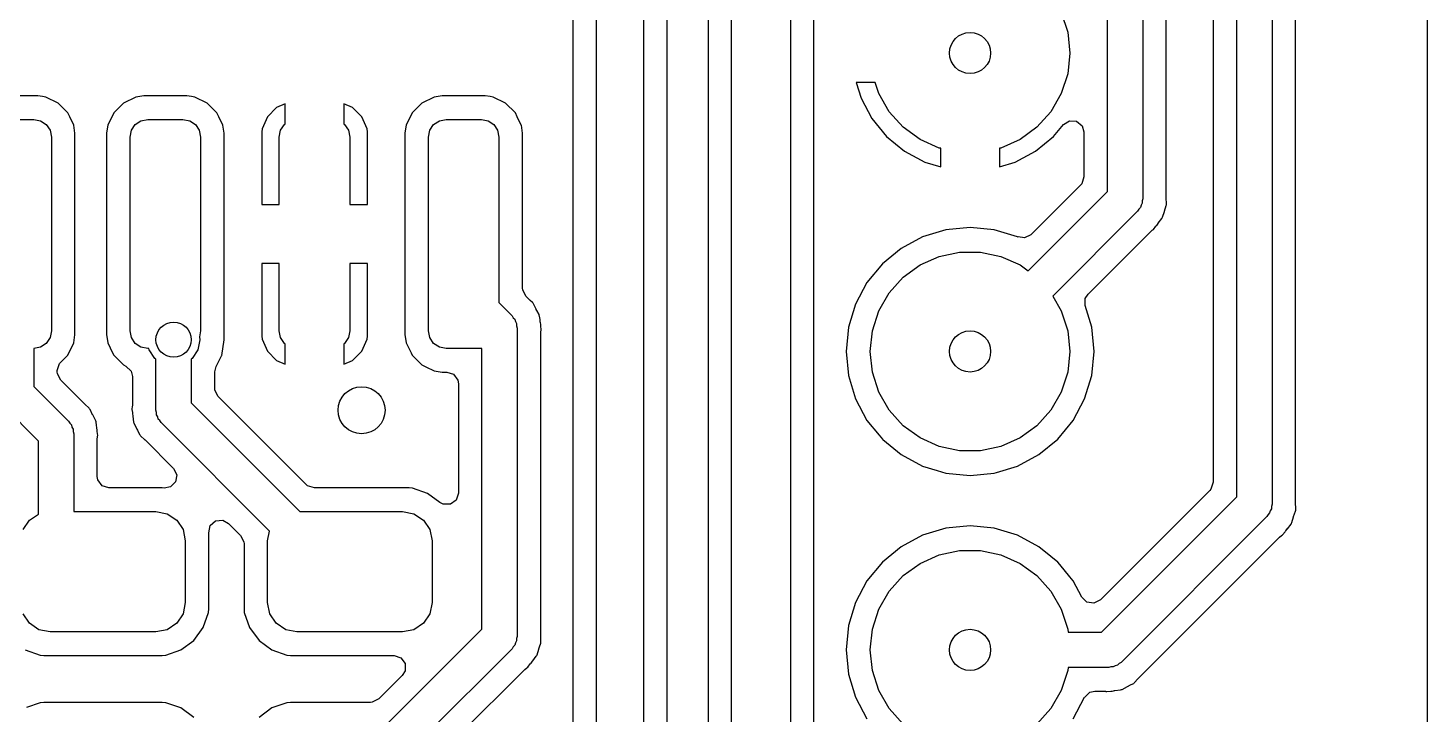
# Model space of a CAD drawing. Extents: x 0 to 2.79, y -2.39 to 0.
# Drawn here: x 2.3221 to 2.7909, y -1.8215 to -1.5916 of the extents above; entities that cross this region are included whole.
import ezdxf

# ---------------------------------------------------------------- set-up
doc = ezdxf.new("R2010")
doc.units = 0
doc.header["$MEASUREMENT"] = 0
doc.layers.add('BLACK', color=7, linetype='CONTINUOUS')

msp = doc.modelspace()

# ---------------------------------------------------------------- linework, layer by layer
at = {"layer": 'BLACK', "linetype": 'CONTINUOUS'}
for p, q in [((2.79093, -0.005098), (2.79093, -2.38703)), ((2.5047, -1.34711), (2.5047, -1.93396)), ((2.5126, -1.93884), (2.5126, -1.34961)), ((2.52835, -1.35287), (2.52835, -1.94211)), ((2.73898, -1.45591), (2.73898, -1.75118)), ((2.74687, -1.75086), (2.74687, -1.45774)), ((2.72717, -1.74873), (2.72717, -1.45835)), ((2.71927, -1.46324), (2.71927, -1.74385)), ((2.68386, -1.64637), (2.68386, -1.49378)), ((2.69567, -1.49134), (2.69567, -1.64882)), ((2.70356, -1.64849), (2.70356, -1.49317)), ((2.53624, -1.94343), (2.53624, -1.49828)), ((2.55787, -1.84567), (2.55787, -1.50246)), ((2.57756, -1.50315), (2.57756, -1.84159)), ((2.54998, -1.50895), (2.54998, -1.84456)), ((2.58545, -1.7), (2.58545, -1.51365)), ((2.66837, -1.58639), (2.67053, -1.59304)), ((2.67053, -1.59304), (2.67126, -1.6)), ((2.67126, -1.6), (2.67053, -1.60696)), ((2.67053, -1.60696), (2.66837, -1.61361)), ((2.59964, -1.60984), (2.60125, -1.61514)), ((2.606, -1.60984), (2.59964, -1.60984)), ((2.60722, -1.61361), (2.606, -1.60984)), ((2.32533, -1.61435), (2.3109, -1.61435)), ((2.32693, -1.61458), (2.32533, -1.61435)), ((2.32801, -1.61474), (2.32693, -1.61458)), ((2.33214, -1.61676), (2.32801, -1.61474)), ((2.33215, -1.61676), (2.33214, -1.61676)), ((2.3354, -1.62002), (2.33215, -1.61676)), ((2.35408, -1.61676), (2.35082, -1.62002)), ((2.35821, -1.61474), (2.35408, -1.61676)), ((2.35955, -1.61455), (2.35821, -1.61474)), ((2.3609, -1.61435), (2.35955, -1.61455)), ((2.37533, -1.61435), (2.3609, -1.61435)), ((2.37693, -1.61458), (2.37533, -1.61435)), ((2.37801, -1.61474), (2.37693, -1.61458)), ((2.38214, -1.61676), (2.37801, -1.61474)), ((2.3854, -1.62002), (2.38214, -1.61676)), ((2.38214, -1.61676), (2.38214, -1.61676)), ((2.40827, -1.61698), (2.40541, -1.61824)), ((2.40827, -1.62381), (2.40827, -1.61698)), ((2.40827, -1.61698), (2.40827, -1.61698)), ((2.43081, -1.61824), (2.42795, -1.61698)), ((2.42795, -1.61698), (2.42795, -1.62381)), ((2.45408, -1.61676), (2.45082, -1.62002)), ((2.45821, -1.61474), (2.45408, -1.61676)), ((2.45955, -1.61455), (2.45821, -1.61474)), ((2.4609, -1.61435), (2.45955, -1.61455)), ((2.47533, -1.61435), (2.4609, -1.61435)), ((2.47693, -1.61458), (2.47533, -1.61435)), ((2.47801, -1.61474), (2.47693, -1.61458)), ((2.48214, -1.61676), (2.47801, -1.61474)), ((2.48215, -1.61676), (2.48214, -1.61676)), ((2.4854, -1.62002), (2.48215, -1.61676)), ((2.60125, -1.61514), (2.60125, -1.61514)), ((2.60125, -1.61514), (2.6049, -1.62198)), ((2.61072, -1.61967), (2.60722, -1.61361)), ((2.66837, -1.61361), (2.66487, -1.61967)), ((2.33606, -1.62136), (2.3354, -1.62002)), ((2.33741, -1.62413), (2.33606, -1.62136)), ((2.35082, -1.62002), (2.3488, -1.62416)), ((2.38606, -1.62136), (2.3854, -1.62002)), ((2.38741, -1.62413), (2.38606, -1.62136)), ((2.40229, -1.62136), (2.40051, -1.6254)), ((2.40541, -1.61824), (2.40229, -1.62136)), ((2.43393, -1.62136), (2.43081, -1.61824)), ((2.43571, -1.6254), (2.43393, -1.62136)), ((2.45082, -1.62002), (2.4488, -1.62416)), ((2.48606, -1.62136), (2.4854, -1.62002)), ((2.48741, -1.62413), (2.48606, -1.62136)), ((2.6049, -1.62198), (2.6049, -1.62198)), ((2.6049, -1.62198), (2.60982, -1.62797)), ((2.6154, -1.62487), (2.61072, -1.61967)), ((2.66487, -1.61967), (2.66019, -1.62487)), ((2.3122, -1.62224), (2.32402, -1.62224)), ((2.32402, -1.62224), (2.32628, -1.62269)), ((2.32628, -1.62269), (2.32819, -1.62397)), ((2.32819, -1.62397), (2.32947, -1.62589)), ((2.32947, -1.62589), (2.32992, -1.62815)), ((2.33742, -1.62416), (2.33741, -1.62413)), ((2.33781, -1.62684), (2.33742, -1.62416)), ((2.33781, -1.69442), (2.33781, -1.62684)), ((2.34861, -1.62544), (2.34841, -1.62684)), ((2.34841, -1.62684), (2.34841, -1.69442)), ((2.3488, -1.62416), (2.34861, -1.62544)), ((2.3563, -1.62815), (2.35675, -1.62589)), ((2.35675, -1.62589), (2.35803, -1.62397)), ((2.35803, -1.62397), (2.35994, -1.62269)), ((2.35994, -1.62269), (2.3622, -1.62224)), ((2.3622, -1.62224), (2.37402, -1.62224)), ((2.37402, -1.62224), (2.37628, -1.62269)), ((2.37628, -1.62269), (2.37819, -1.62397)), ((2.37819, -1.62397), (2.37947, -1.62589)), ((2.37947, -1.62589), (2.37992, -1.62815)), ((2.38742, -1.62416), (2.38741, -1.62413)), ((2.38781, -1.62684), (2.38742, -1.62416)), ((2.38781, -1.65079), (2.38781, -1.62684)), ((2.40051, -1.6254), (2.40039, -1.62639)), ((2.40039, -1.62639), (2.40039, -1.65079)), ((2.4063, -1.62815), (2.40675, -1.62589)), ((2.40675, -1.62589), (2.40803, -1.62397)), ((2.40803, -1.62397), (2.40827, -1.62381)), ((2.42795, -1.62381), (2.42819, -1.62397)), ((2.42819, -1.62397), (2.42947, -1.62589)), ((2.42947, -1.62589), (2.42992, -1.62815)), ((2.43583, -1.62639), (2.43571, -1.6254)), ((2.43583, -1.65079), (2.43583, -1.62639)), ((2.43583, -1.62639), (2.43583, -1.62639)), ((2.44861, -1.62544), (2.44841, -1.62684)), ((2.44841, -1.62684), (2.44841, -1.69442)), ((2.4488, -1.62416), (2.44861, -1.62544)), ((2.4563, -1.62815), (2.45675, -1.62589)), ((2.45675, -1.62589), (2.45803, -1.62397)), ((2.45803, -1.62397), (2.45994, -1.62269)), ((2.45994, -1.62269), (2.4622, -1.62224)), ((2.4622, -1.62224), (2.47402, -1.62224)), ((2.47402, -1.62224), (2.47628, -1.62269)), ((2.47628, -1.62269), (2.47819, -1.62397)), ((2.47819, -1.62397), (2.47947, -1.62589)), ((2.47947, -1.62589), (2.47992, -1.62815)), ((2.48742, -1.62416), (2.48741, -1.62413)), ((2.48781, -1.62684), (2.48742, -1.62416)), ((2.48781, -1.67875), (2.48781, -1.62684)), ((2.48781, -1.62684), (2.48781, -1.62684)), ((2.62106, -1.62898), (2.6154, -1.62487)), ((2.66019, -1.62487), (2.65453, -1.62898)), ((2.66577, -1.62797), (2.66905, -1.62397)), ((2.66905, -1.62397), (2.67108, -1.62267)), ((2.67108, -1.62267), (2.67349, -1.62281)), ((2.67349, -1.62281), (2.67535, -1.62434)), ((2.67535, -1.62434), (2.67596, -1.62644)), ((2.67596, -1.62644), (2.67596, -1.64149)), ((2.32992, -1.62815), (2.32992, -1.69311)), ((2.3563, -1.69311), (2.3563, -1.62815)), ((2.37992, -1.62815), (2.37992, -1.69311)), ((2.4063, -1.65079), (2.4063, -1.62815)), ((2.42992, -1.62815), (2.42992, -1.65079)), ((2.4563, -1.69311), (2.4563, -1.62815)), ((2.47992, -1.62815), (2.47992, -1.68364)), ((2.60982, -1.62797), (2.60982, -1.62797)), ((2.60982, -1.62797), (2.61582, -1.63289)), ((2.62745, -1.63183), (2.62106, -1.62898)), ((2.65453, -1.62898), (2.64814, -1.63183)), ((2.65977, -1.63289), (2.66577, -1.62797)), ((2.66577, -1.62797), (2.66577, -1.62797)), ((2.61582, -1.63289), (2.61582, -1.63289)), ((2.61582, -1.63289), (2.62266, -1.63655)), ((2.62795, -1.63193), (2.62745, -1.63183)), ((2.62795, -1.63816), (2.62795, -1.63193)), ((2.64814, -1.63183), (2.64764, -1.63193)), ((2.64764, -1.63193), (2.64764, -1.63816)), ((2.65293, -1.63655), (2.65977, -1.63289)), ((2.65977, -1.63289), (2.65977, -1.63289)), ((2.62266, -1.63655), (2.62266, -1.63655)), ((2.62266, -1.63655), (2.62795, -1.63816)), ((2.64764, -1.63816), (2.65293, -1.63655)), ((2.65293, -1.63655), (2.65293, -1.63655)), ((2.67482, -1.64424), (2.6582, -1.66087)), ((2.67522, -1.64378), (2.67482, -1.64424)), ((2.67596, -1.64149), (2.67522, -1.64378)), ((2.65724, -1.67299), (2.68386, -1.64637)), ((2.69547, -1.65035), (2.69508, -1.65102)), ((2.69567, -1.64882), (2.69547, -1.64957)), ((2.69547, -1.64957), (2.69547, -1.65035)), ((2.70356, -1.64857), (2.70356, -1.64849)), ((2.70364, -1.6505), (2.70356, -1.64857)), ((2.38781, -1.69442), (2.38781, -1.65079)), ((2.40039, -1.65079), (2.4063, -1.65079)), ((2.40039, -1.65079), (2.40039, -1.65079)), ((2.42992, -1.65079), (2.43583, -1.65079)), ((2.43583, -1.65079), (2.43583, -1.65079)), ((2.69394, -1.65299), (2.6655, -1.68143)), ((2.69433, -1.65232), (2.69394, -1.65299)), ((2.69488, -1.65177), (2.69433, -1.65232)), ((2.69508, -1.65102), (2.69488, -1.65177)), ((2.70221, -1.65522), (2.70233, -1.65496)), ((2.70233, -1.65496), (2.7029, -1.65307)), ((2.70233, -1.65496), (2.70233, -1.65496)), ((2.70233, -1.65496), (2.70233, -1.65496)), ((2.7029, -1.65307), (2.70292, -1.65299)), ((2.70292, -1.65299), (2.70356, -1.65112)), ((2.70356, -1.65112), (2.70361, -1.65084)), ((2.70356, -1.65112), (2.70356, -1.65112)), ((2.70361, -1.65084), (2.70365, -1.65055)), ((2.70365, -1.65055), (2.70364, -1.6505)), ((2.62969, -1.65924), (2.62189, -1.66161)), ((2.6378, -1.65844), (2.62969, -1.65924)), ((2.62969, -1.65924), (2.62969, -1.65924)), ((2.6459, -1.65924), (2.6378, -1.65844)), ((2.6378, -1.65844), (2.6378, -1.65844)), ((2.6537, -1.66161), (2.6459, -1.65924)), ((2.6459, -1.65924), (2.6459, -1.65924)), ((2.69822, -1.65987), (2.69885, -1.65937)), ((2.69885, -1.65937), (2.69924, -1.65911)), ((2.69924, -1.65911), (2.70005, -1.65807)), ((2.70005, -1.65807), (2.70021, -1.65789)), ((2.70021, -1.65789), (2.70033, -1.65777)), ((2.70033, -1.65777), (2.70081, -1.6571)), ((2.70081, -1.6571), (2.70085, -1.65704)), ((2.70085, -1.65704), (2.70207, -1.65548)), ((2.70207, -1.65548), (2.70221, -1.65522)), ((2.70207, -1.65548), (2.70207, -1.65548)), ((2.62189, -1.66161), (2.61471, -1.66545)), ((2.65388, -1.66168), (2.6537, -1.66161)), ((2.6539, -1.66162), (2.65388, -1.66168)), ((2.65605, -1.66197), (2.6539, -1.66162)), ((2.6582, -1.66087), (2.65605, -1.66197)), ((2.67733, -1.68077), (2.69822, -1.65987)), ((2.61471, -1.66545), (2.60841, -1.67061)), ((2.62106, -1.67102), (2.62745, -1.66817)), ((2.62745, -1.66817), (2.6343, -1.66672)), ((2.6343, -1.66672), (2.64129, -1.66672)), ((2.64129, -1.66672), (2.64814, -1.66817)), ((2.64814, -1.66817), (2.65453, -1.67102)), ((2.4063, -1.67047), (2.40039, -1.67047)), ((2.40039, -1.67047), (2.40039, -1.67047)), ((2.40039, -1.67047), (2.40039, -1.69487)), ((2.4063, -1.69311), (2.4063, -1.67047)), ((2.43583, -1.67047), (2.42992, -1.67047)), ((2.42992, -1.67047), (2.42992, -1.69311)), ((2.43583, -1.69487), (2.43583, -1.67047)), ((2.43583, -1.67047), (2.43583, -1.67047)), ((2.60841, -1.67061), (2.60324, -1.67691)), ((2.60841, -1.67061), (2.60841, -1.67061)), ((2.6154, -1.67513), (2.62106, -1.67102)), ((2.65453, -1.67102), (2.65724, -1.67299)), ((2.60324, -1.67691), (2.5994, -1.6841)), ((2.61072, -1.68033), (2.6154, -1.67513)), ((2.48786, -1.67936), (2.48781, -1.67875)), ((2.48896, -1.68151), (2.48786, -1.67936)), ((2.48965, -1.6822), (2.48896, -1.68151)), ((2.4897, -1.68225), (2.48965, -1.6822)), ((2.4904, -1.6829), (2.4897, -1.68225)), ((2.49116, -1.68359), (2.4904, -1.6829)), ((2.60722, -1.68639), (2.61072, -1.68033)), ((2.6655, -1.68143), (2.66837, -1.68639)), ((2.67636, -1.68465), (2.67641, -1.68224)), ((2.67641, -1.68224), (2.67733, -1.68077)), ((2.47992, -1.68364), (2.48429, -1.68801)), ((2.49134, -1.68382), (2.49116, -1.68359)), ((2.4915, -1.68405), (2.49134, -1.68382)), ((2.49237, -1.68583), (2.4915, -1.68405)), ((2.49241, -1.6859), (2.49237, -1.68583)), ((2.49262, -1.68628), (2.49241, -1.6859)), ((2.49335, -1.68764), (2.49262, -1.68628)), ((2.49344, -1.68792), (2.49335, -1.68764)), ((2.5994, -1.6841), (2.59704, -1.69189)), ((2.60506, -1.69304), (2.60722, -1.68639)), ((2.66837, -1.68639), (2.67053, -1.69304)), ((2.67856, -1.69189), (2.67636, -1.68465)), ((2.48429, -1.68801), (2.48468, -1.68868)), ((2.48468, -1.68868), (2.48523, -1.68923)), ((2.48523, -1.68923), (2.48543, -1.68998)), ((2.48543, -1.68998), (2.48582, -1.69066)), ((2.48582, -1.69066), (2.48582, -1.69143)), ((2.48582, -1.69143), (2.48602, -1.69218)), ((2.48602, -1.69218), (2.48602, -1.79547)), ((2.49353, -1.68819), (2.49344, -1.68792)), ((2.49367, -1.68932), (2.49353, -1.68819)), ((2.49353, -1.68819), (2.49353, -1.68819)), ((2.49377, -1.69015), (2.49367, -1.68932)), ((2.49378, -1.69023), (2.49377, -1.69015)), ((2.49392, -1.69104), (2.49378, -1.69023)), ((2.49392, -1.69121), (2.49392, -1.69104)), ((2.49393, -1.69145), (2.49392, -1.69121)), ((2.4941, -1.69276), (2.49393, -1.69145)), ((2.59704, -1.69189), (2.59624, -1.7)), ((2.59704, -1.69189), (2.59704, -1.69189)), ((2.67935, -1.7), (2.67856, -1.69189)), ((2.67856, -1.69189), (2.67856, -1.69189)), ((2.32947, -1.69537), (2.32819, -1.69729)), ((2.32992, -1.69311), (2.32947, -1.69537)), ((2.3354, -1.70124), (2.33742, -1.6971)), ((2.33742, -1.6971), (2.33781, -1.69442)), ((2.34841, -1.69442), (2.34859, -1.6957)), ((2.34859, -1.6957), (2.3488, -1.6971)), ((2.3488, -1.6971), (2.35045, -1.70049)), ((2.35675, -1.69537), (2.3563, -1.69311)), ((2.35803, -1.69729), (2.35675, -1.69537)), ((2.37972, -1.69606), (2.37905, -1.69945)), ((2.37992, -1.69311), (2.37953, -1.69508)), ((2.37953, -1.69508), (2.37972, -1.69606)), ((2.387, -1.7013), (2.38783, -1.69606)), ((2.38778, -1.69465), (2.38781, -1.69442)), ((2.38778, -1.69487), (2.38778, -1.69465)), ((2.38779, -1.69582), (2.38778, -1.69487)), ((2.38783, -1.69606), (2.38779, -1.69582)), ((2.40039, -1.69487), (2.40051, -1.69586)), ((2.40051, -1.69586), (2.40229, -1.6999)), ((2.40675, -1.69537), (2.4063, -1.69311)), ((2.40803, -1.69729), (2.40675, -1.69537)), ((2.42947, -1.69537), (2.42819, -1.69729)), ((2.42992, -1.69311), (2.42947, -1.69537)), ((2.43393, -1.6999), (2.43571, -1.69586)), ((2.43571, -1.69586), (2.43583, -1.69487)), ((2.43583, -1.69487), (2.43583, -1.69487)), ((2.44841, -1.69442), (2.44859, -1.6957)), ((2.44859, -1.6957), (2.4488, -1.6971)), ((2.4488, -1.6971), (2.45045, -1.70049)), ((2.45675, -1.69537), (2.4563, -1.69311)), ((2.45803, -1.69729), (2.45675, -1.69537)), ((2.49392, -1.69402), (2.494, -1.69322)), ((2.49392, -1.79515), (2.49392, -1.69402)), ((2.494, -1.69322), (2.49406, -1.69296)), ((2.49406, -1.69296), (2.4941, -1.69276)), ((2.60433, -1.7), (2.60506, -1.69304)), ((2.67053, -1.69304), (2.67126, -1.7)), ((2.32628, -1.69857), (2.32402, -1.69902)), ((2.32402, -1.69902), (2.32402, -1.71173)), ((2.32819, -1.69729), (2.32628, -1.69857)), ((2.33305, -1.70359), (2.3354, -1.70124)), ((2.35045, -1.70049), (2.35082, -1.70124)), ((2.35082, -1.70124), (2.35408, -1.7045)), ((2.35994, -1.69857), (2.35803, -1.69729)), ((2.3622, -1.69902), (2.35994, -1.69857)), ((2.3626, -1.69902), (2.3622, -1.69902)), ((2.36268, -1.69945), (2.3626, -1.69902)), ((2.3646, -1.70233), (2.36268, -1.69945)), ((2.37905, -1.69945), (2.37713, -1.70233)), ((2.38509, -1.70505), (2.38689, -1.70151)), ((2.38689, -1.70151), (2.387, -1.7013)), ((2.40229, -1.6999), (2.40541, -1.70302)), ((2.40827, -1.69745), (2.40803, -1.69729)), ((2.40827, -1.70428), (2.40827, -1.69745)), ((2.42819, -1.69729), (2.42795, -1.69745)), ((2.42795, -1.69745), (2.42795, -1.70428)), ((2.43081, -1.70302), (2.43393, -1.6999)), ((2.45045, -1.70049), (2.45082, -1.70124)), ((2.45082, -1.70124), (2.45408, -1.7045)), ((2.45994, -1.69857), (2.45803, -1.69729)), ((2.4622, -1.69902), (2.45994, -1.69857)), ((2.47402, -1.69902), (2.4622, -1.69902)), ((2.47421, -1.69898), (2.47402, -1.69902)), ((2.47421, -1.79303), (2.47421, -1.69898)), ((2.58545, -1.83671), (2.58545, -1.7)), ((2.59624, -1.7), (2.59624, -1.7)), ((2.59624, -1.7), (2.59704, -1.70811)), ((2.60506, -1.70696), (2.60433, -1.7)), ((2.67126, -1.7), (2.67053, -1.70696)), ((2.67856, -1.70811), (2.67935, -1.7)), ((2.67935, -1.7), (2.67935, -1.7)), ((2.33191, -1.70635), (2.33265, -1.70405)), ((2.33191, -1.70684), (2.33191, -1.70635)), ((2.33265, -1.70405), (2.33305, -1.70359)), ((2.35408, -1.7045), (2.35488, -1.70489)), ((2.35488, -1.70489), (2.35661, -1.70656)), ((2.35661, -1.70656), (2.35707, -1.70839)), ((2.36496, -1.70257), (2.3646, -1.70233)), ((2.36496, -1.71969), (2.36496, -1.70257)), ((2.37713, -1.70233), (2.37677, -1.70257)), ((2.37677, -1.70257), (2.37677, -1.71724)), ((2.38467, -1.70682), (2.38509, -1.70505)), ((2.40541, -1.70302), (2.40541, -1.70302)), ((2.40541, -1.70302), (2.40827, -1.70428)), ((2.40827, -1.70428), (2.40827, -1.70428)), ((2.42795, -1.70428), (2.43081, -1.70302)), ((2.43081, -1.70302), (2.43081, -1.70302)), ((2.45408, -1.7045), (2.4554, -1.70514)), ((2.4554, -1.70514), (2.45821, -1.70652)), ((2.45821, -1.70652), (2.45821, -1.70652)), ((2.45821, -1.70652), (2.45821, -1.70652)), ((2.45821, -1.70652), (2.4609, -1.70691)), ((2.33196, -1.70745), (2.33191, -1.70684)), ((2.33305, -1.7096), (2.33196, -1.70745)), ((2.34102, -1.71757), (2.33305, -1.7096)), ((2.35707, -1.70839), (2.35707, -1.71785)), ((2.38467, -1.71235), (2.38467, -1.70682)), ((2.4609, -1.70691), (2.46242, -1.70691)), ((2.46242, -1.70691), (2.46471, -1.70765)), ((2.46471, -1.70765), (2.46613, -1.7096)), ((2.46613, -1.7096), (2.46632, -1.71081)), ((2.46632, -1.71081), (2.46632, -1.74751)), ((2.59704, -1.70811), (2.59704, -1.70811)), ((2.59704, -1.70811), (2.5994, -1.7159)), ((2.60722, -1.71361), (2.60506, -1.70696)), ((2.67053, -1.70696), (2.66837, -1.71361)), ((2.67619, -1.7159), (2.67856, -1.70811)), ((2.67856, -1.70811), (2.67856, -1.70811)), ((2.32402, -1.71173), (2.33567, -1.72338)), ((2.38471, -1.71296), (2.38467, -1.71235)), ((2.38581, -1.71511), (2.38471, -1.71296)), ((2.4153, -1.74461), (2.38581, -1.71511)), ((2.5994, -1.7159), (2.60324, -1.72309)), ((2.61072, -1.71967), (2.60722, -1.71361)), ((2.66837, -1.71361), (2.66487, -1.71967)), ((2.67235, -1.72309), (2.67619, -1.7159)), ((2.32559, -1.73001), (2.31393, -1.71835)), ((2.34108, -1.71763), (2.34102, -1.71757)), ((2.34254, -1.71897), (2.34108, -1.71763)), ((2.34271, -1.71919), (2.34254, -1.71897)), ((2.34288, -1.71943), (2.34271, -1.71919)), ((2.34375, -1.72121), (2.34288, -1.71943)), ((2.35698, -1.71865), (2.35689, -1.71911)), ((2.35689, -1.71911), (2.35693, -1.71943)), ((2.35693, -1.71943), (2.35705, -1.72042)), ((2.35707, -1.71785), (2.35698, -1.71865)), ((2.35705, -1.72042), (2.35707, -1.72066)), ((2.35707, -1.72066), (2.35707, -1.72083)), ((2.36516, -1.72044), (2.36496, -1.71969)), ((2.36516, -1.72121), (2.36516, -1.72044)), ((2.37677, -1.71724), (2.41317, -1.75364)), ((2.6154, -1.72487), (2.61072, -1.71967)), ((2.66487, -1.71967), (2.66019, -1.72487)), ((2.33567, -1.72338), (2.33606, -1.72406)), ((2.33606, -1.72406), (2.33661, -1.72461)), ((2.33661, -1.72461), (2.33681, -1.72536)), ((2.33681, -1.72536), (2.3372, -1.72603)), ((2.34379, -1.72128), (2.34375, -1.72121)), ((2.34473, -1.72302), (2.34379, -1.72128)), ((2.34482, -1.72329), (2.34473, -1.72302)), ((2.3449, -1.72357), (2.34482, -1.72329)), ((2.34506, -1.72482), (2.3449, -1.72357)), ((2.3449, -1.72357), (2.3449, -1.72357)), ((2.3449, -1.72357), (2.3449, -1.72357)), ((2.34515, -1.72553), (2.34506, -1.72482)), ((2.35707, -1.72083), (2.3572, -1.72164)), ((2.3572, -1.72164), (2.35721, -1.72171)), ((2.35721, -1.72171), (2.35746, -1.72368)), ((2.35746, -1.72368), (2.35754, -1.72395)), ((2.35754, -1.72395), (2.35763, -1.72423)), ((2.35763, -1.72423), (2.35858, -1.72597)), ((2.36555, -1.72189), (2.36516, -1.72121)), ((2.36575, -1.72264), (2.36555, -1.72189)), ((2.3663, -1.72319), (2.36575, -1.72264)), ((2.36669, -1.72386), (2.3663, -1.72319)), ((2.40302, -1.76019), (2.36669, -1.72386)), ((2.60324, -1.72309), (2.60731, -1.72805)), ((2.62106, -1.72898), (2.6154, -1.72487)), ((2.66019, -1.72487), (2.65453, -1.72898)), ((2.66718, -1.72939), (2.67235, -1.72309)), ((2.32559, -1.7545), (2.32559, -1.73001)), ((2.3372, -1.72603), (2.3372, -1.72681)), ((2.3372, -1.72681), (2.3374, -1.72756)), ((2.3374, -1.72756), (2.3374, -1.75364)), ((2.34516, -1.72561), (2.34515, -1.72553)), ((2.3453, -1.72642), (2.34516, -1.72561)), ((2.3453, -1.72658), (2.3453, -1.72642)), ((2.3453, -1.72642), (2.3453, -1.72642)), ((2.34531, -1.72682), (2.3453, -1.72658)), ((2.3453, -1.72939), (2.34538, -1.72859)), ((2.3453, -1.74185), (2.3453, -1.72939)), ((2.34547, -1.72814), (2.34531, -1.72682)), ((2.34538, -1.72859), (2.34541, -1.72844)), ((2.34541, -1.72844), (2.34547, -1.72814)), ((2.35858, -1.72597), (2.35861, -1.72604)), ((2.35861, -1.72604), (2.35877, -1.72636)), ((2.35877, -1.72636), (2.35948, -1.72781)), ((2.35948, -1.72781), (2.35965, -1.72805)), ((2.35965, -1.72805), (2.35983, -1.72828)), ((2.35983, -1.72828), (2.36128, -1.72962)), ((2.36128, -1.72962), (2.36134, -1.72967)), ((2.36134, -1.72967), (2.37084, -1.73917)), ((2.60731, -1.72805), (2.60841, -1.72939)), ((2.60841, -1.72939), (2.60858, -1.72952)), ((2.60858, -1.72952), (2.61471, -1.73455)), ((2.62745, -1.73183), (2.62106, -1.72898)), ((2.65453, -1.72898), (2.64814, -1.73183)), ((2.66088, -1.73455), (2.66718, -1.72939)), ((2.61471, -1.73455), (2.61471, -1.73455)), ((2.61471, -1.73455), (2.61471, -1.73455)), ((2.61471, -1.73455), (2.62189, -1.73839)), ((2.6343, -1.73328), (2.62745, -1.73183)), ((2.64129, -1.73328), (2.6343, -1.73328)), ((2.64814, -1.73183), (2.64129, -1.73328)), ((2.6537, -1.73839), (2.66088, -1.73455)), ((2.37084, -1.73917), (2.37193, -1.74132)), ((2.62189, -1.73839), (2.62676, -1.73987)), ((2.64668, -1.74052), (2.6537, -1.73839)), ((2.34549, -1.74305), (2.3453, -1.74185)), ((2.3469, -1.745), (2.34549, -1.74305)), ((2.37155, -1.74369), (2.36985, -1.7454)), ((2.37193, -1.74132), (2.37155, -1.74369)), ((2.62676, -1.73987), (2.62969, -1.74076)), ((2.62969, -1.74076), (2.62969, -1.74076)), ((2.62969, -1.74076), (2.6378, -1.74156)), ((2.6378, -1.74156), (2.6459, -1.74076)), ((2.6378, -1.74156), (2.6378, -1.74156)), ((2.6378, -1.74156), (2.6378, -1.74156)), ((2.6459, -1.74076), (2.64668, -1.74052)), ((2.6459, -1.74076), (2.6459, -1.74076)), ((2.71927, -1.74385), (2.71853, -1.74614)), ((2.34919, -1.74575), (2.3469, -1.745)), ((2.3671, -1.74575), (2.34919, -1.74575)), ((2.36772, -1.74581), (2.3671, -1.74575)), ((2.3671, -1.74575), (2.3671, -1.74575)), ((2.36985, -1.7454), (2.36772, -1.74581)), ((2.41577, -1.745), (2.4153, -1.74461)), ((2.41806, -1.74575), (2.41577, -1.745)), ((2.44977, -1.74575), (2.41806, -1.74575)), ((2.45097, -1.74586), (2.44977, -1.74575)), ((2.44977, -1.74575), (2.44977, -1.74575)), ((2.45602, -1.74763), (2.45097, -1.74586)), ((2.45097, -1.74586), (2.45097, -1.74586)), ((2.46011, -1.75064), (2.45602, -1.74763)), ((2.46632, -1.74751), (2.46557, -1.7498)), ((2.71813, -1.74661), (2.68146, -1.78328)), ((2.68181, -1.79409), (2.72717, -1.74873)), ((2.71853, -1.74614), (2.71813, -1.74661)), ((2.46122, -1.75121), (2.46011, -1.75064)), ((2.46363, -1.75121), (2.46122, -1.75121)), ((2.46557, -1.7498), (2.46363, -1.75121)), ((2.73839, -1.75338), (2.73819, -1.75413)), ((2.73878, -1.75271), (2.73839, -1.75338)), ((2.73898, -1.75118), (2.73878, -1.75193)), ((2.73878, -1.75193), (2.73878, -1.75271)), ((2.74623, -1.75535), (2.74687, -1.75348)), ((2.74687, -1.75094), (2.74687, -1.75086)), ((2.74693, -1.75245), (2.74687, -1.75094)), ((2.74687, -1.75348), (2.74692, -1.7532)), ((2.74687, -1.75348), (2.74687, -1.75348)), ((2.74692, -1.7532), (2.74695, -1.75291)), ((2.74695, -1.75291), (2.74693, -1.75245)), ((2.32043, -1.75972), (2.32257, -1.75652)), ((2.32257, -1.75652), (2.32559, -1.7545)), ((2.3374, -1.75364), (2.36496, -1.75364)), ((2.36496, -1.75364), (2.36873, -1.75439)), ((2.36873, -1.75439), (2.37192, -1.75652)), ((2.37192, -1.75652), (2.37405, -1.75972)), ((2.38317, -1.75838), (2.38497, -1.75679)), ((2.38497, -1.75679), (2.38737, -1.75656)), ((2.38737, -1.75656), (2.38928, -1.75761)), ((2.38928, -1.75761), (2.39333, -1.76166)), ((2.41317, -1.75364), (2.44764, -1.75364)), ((2.44764, -1.75364), (2.4514, -1.75439)), ((2.4514, -1.75439), (2.4546, -1.75652)), ((2.4546, -1.75652), (2.45673, -1.75972)), ((2.73725, -1.75536), (2.68843, -1.80418)), ((2.73764, -1.75468), (2.73725, -1.75536)), ((2.73819, -1.75413), (2.73764, -1.75468)), ((2.74416, -1.7594), (2.74537, -1.75784)), ((2.74537, -1.75784), (2.74551, -1.75758)), ((2.74537, -1.75784), (2.74537, -1.75784)), ((2.74551, -1.75758), (2.74564, -1.75733)), ((2.74564, -1.75733), (2.7462, -1.75543)), ((2.74564, -1.75733), (2.74564, -1.75733)), ((2.74564, -1.75733), (2.74564, -1.75733)), ((2.7462, -1.75543), (2.74623, -1.75535)), ((2.37405, -1.75972), (2.3748, -1.76348)), ((2.38264, -1.76073), (2.38317, -1.75838)), ((2.38266, -1.76093), (2.38264, -1.76073)), ((2.3827, -1.76135), (2.38266, -1.76093)), ((2.3827, -1.78629), (2.3827, -1.76135)), ((2.39333, -1.76166), (2.39442, -1.76381)), ((2.40236, -1.76348), (2.40302, -1.76019)), ((2.45673, -1.75972), (2.45748, -1.76348)), ((2.62189, -1.76161), (2.61471, -1.76545)), ((2.62969, -1.75924), (2.62189, -1.76161)), ((2.6378, -1.75844), (2.62969, -1.75924)), ((2.62969, -1.75924), (2.62969, -1.75924)), ((2.6459, -1.75924), (2.6378, -1.75844)), ((2.6378, -1.75844), (2.6378, -1.75844)), ((2.6537, -1.76161), (2.6459, -1.75924)), ((2.6459, -1.75924), (2.6459, -1.75924)), ((2.66088, -1.76545), (2.6537, -1.76161)), ((2.69424, -1.80953), (2.74153, -1.76224)), ((2.74153, -1.76224), (2.74215, -1.76173)), ((2.74215, -1.76173), (2.74255, -1.76147)), ((2.74255, -1.76147), (2.74336, -1.76043)), ((2.74336, -1.76043), (2.74352, -1.76025)), ((2.74352, -1.76025), (2.74364, -1.76013)), ((2.74364, -1.76013), (2.74411, -1.75946)), ((2.74411, -1.75946), (2.74416, -1.7594)), ((2.3748, -1.76348), (2.3748, -1.78415)), ((2.39442, -1.76381), (2.39447, -1.76442)), ((2.39447, -1.76442), (2.39447, -1.78629)), ((2.40236, -1.78415), (2.40236, -1.76348)), ((2.45748, -1.76348), (2.45748, -1.78415)), ((2.61471, -1.76545), (2.60841, -1.77061)), ((2.62745, -1.76817), (2.6343, -1.76672)), ((2.6343, -1.76672), (2.64129, -1.76672)), ((2.64129, -1.76672), (2.64814, -1.76817)), ((2.66484, -1.76869), (2.66088, -1.76545)), ((2.60841, -1.77061), (2.60324, -1.77691)), ((2.60841, -1.77061), (2.60841, -1.77061)), ((2.6154, -1.77513), (2.62106, -1.77102)), ((2.62106, -1.77102), (2.62745, -1.76817)), ((2.64814, -1.76817), (2.65453, -1.77102)), ((2.65453, -1.77102), (2.66019, -1.77513)), ((2.66718, -1.77061), (2.66484, -1.76869)), ((2.66786, -1.77144), (2.66718, -1.77061)), ((2.67119, -1.7755), (2.66786, -1.77144)), ((2.60324, -1.77691), (2.5994, -1.7841)), ((2.61072, -1.78033), (2.6154, -1.77513)), ((2.66019, -1.77513), (2.66487, -1.78033)), ((2.67235, -1.77691), (2.67119, -1.7755)), ((2.67526, -1.78236), (2.67235, -1.77691)), ((2.60722, -1.78639), (2.61072, -1.78033)), ((2.66487, -1.78033), (2.66837, -1.78639)), ((2.3748, -1.78415), (2.37405, -1.78792)), ((2.38258, -1.78749), (2.3827, -1.78629)), ((2.3827, -1.78629), (2.3827, -1.78629)), ((2.39447, -1.78629), (2.39458, -1.78749)), ((2.40311, -1.78792), (2.40236, -1.78415)), ((2.45748, -1.78415), (2.45673, -1.78792)), ((2.5994, -1.7841), (2.59704, -1.79189)), ((2.67693, -1.784), (2.67526, -1.78236)), ((2.67931, -1.78437), (2.67693, -1.784)), ((2.68146, -1.78328), (2.67931, -1.78437)), ((2.32257, -1.79111), (2.32043, -1.78792)), ((2.37405, -1.78792), (2.37192, -1.79111)), ((2.38082, -1.79253), (2.38258, -1.78749)), ((2.39458, -1.78749), (2.39458, -1.78749)), ((2.39458, -1.78749), (2.39635, -1.79253)), ((2.40524, -1.79111), (2.40311, -1.78792)), ((2.45673, -1.78792), (2.4546, -1.79111)), ((2.60506, -1.79304), (2.60722, -1.78639)), ((2.66837, -1.78639), (2.67053, -1.79304)), ((2.32576, -1.79325), (2.32257, -1.79111)), ((2.32953, -1.794), (2.32576, -1.79325)), ((2.36496, -1.794), (2.32953, -1.794)), ((2.36873, -1.79325), (2.36496, -1.794)), ((2.37192, -1.79111), (2.36873, -1.79325)), ((2.37764, -1.79684), (2.38082, -1.79253)), ((2.39635, -1.79253), (2.39952, -1.79684)), ((2.40844, -1.79325), (2.40524, -1.79111)), ((2.4122, -1.794), (2.40844, -1.79325)), ((2.44764, -1.794), (2.4122, -1.794)), ((2.44175, -1.82549), (2.47421, -1.79303)), ((2.4514, -1.79325), (2.44764, -1.794)), ((2.4546, -1.79111), (2.4514, -1.79325)), ((2.48602, -1.79547), (2.48582, -1.79622)), ((2.49392, -1.79523), (2.49392, -1.79515)), ((2.494, -1.7972), (2.49392, -1.79523)), ((2.59704, -1.79189), (2.59624, -1.8)), ((2.59704, -1.79189), (2.59704, -1.79189)), ((2.60433, -1.8), (2.60506, -1.79304)), ((2.67053, -1.79304), (2.67064, -1.79409)), ((2.67064, -1.79409), (2.68181, -1.79409)), ((2.32115, -1.80001), (2.32619, -1.80178)), ((2.3683, -1.80178), (2.37334, -1.80001)), ((2.37334, -1.80001), (2.37764, -1.79684)), ((2.39952, -1.79684), (2.39952, -1.79684)), ((2.39952, -1.79684), (2.39952, -1.79684)), ((2.39952, -1.79684), (2.39952, -1.79684)), ((2.39952, -1.79684), (2.39952, -1.79684)), ((2.39952, -1.79684), (2.40382, -1.80001)), ((2.40382, -1.80001), (2.40382, -1.80001)), ((2.40382, -1.80001), (2.40382, -1.80001)), ((2.40382, -1.80001), (2.40887, -1.80178)), ((2.48429, -1.79965), (2.45499, -1.82896)), ((2.48468, -1.79897), (2.48429, -1.79965)), ((2.48523, -1.79843), (2.48468, -1.79897)), ((2.48543, -1.79767), (2.48523, -1.79843)), ((2.48582, -1.797), (2.48543, -1.79767)), ((2.48582, -1.79622), (2.48582, -1.797)), ((2.49269, -1.80162), (2.49325, -1.79972)), ((2.49325, -1.79972), (2.49328, -1.79965)), ((2.49328, -1.79965), (2.49351, -1.79897)), ((2.49351, -1.79897), (2.49392, -1.79778)), ((2.49392, -1.79777), (2.49396, -1.79749)), ((2.49392, -1.79778), (2.49392, -1.79777)), ((2.49396, -1.79749), (2.494, -1.7972)), ((2.494, -1.7972), (2.494, -1.7972)), ((2.59624, -1.8), (2.59624, -1.8)), ((2.59624, -1.8), (2.59704, -1.80811)), ((2.60506, -1.80696), (2.60433, -1.8)), ((2.32619, -1.80178), (2.32739, -1.80189)), ((2.32739, -1.80189), (2.32739, -1.80189)), ((2.32739, -1.80189), (2.32739, -1.80189)), ((2.32739, -1.80189), (2.3671, -1.80189)), ((2.3671, -1.80189), (2.3683, -1.80178)), ((2.3671, -1.80189), (2.3671, -1.80189)), ((2.40887, -1.80178), (2.41007, -1.80189)), ((2.41007, -1.80189), (2.41007, -1.80189)), ((2.41007, -1.80189), (2.44478, -1.80189)), ((2.44478, -1.80189), (2.44707, -1.80263)), ((2.44707, -1.80263), (2.44848, -1.80458)), ((2.44848, -1.80458), (2.44848, -1.80699)), ((2.48959, -1.80577), (2.49041, -1.80472)), ((2.49041, -1.80472), (2.49057, -1.80454)), ((2.49057, -1.80454), (2.49068, -1.80442)), ((2.49068, -1.80442), (2.49116, -1.80375)), ((2.49116, -1.80375), (2.49121, -1.80369)), ((2.49121, -1.80369), (2.49242, -1.80213)), ((2.49242, -1.80213), (2.49256, -1.80188)), ((2.49242, -1.80213), (2.49242, -1.80213)), ((2.49256, -1.80188), (2.49269, -1.80162)), ((2.49269, -1.80162), (2.49269, -1.80162)), ((2.49269, -1.80162), (2.49269, -1.80162)), ((2.68775, -1.80456), (2.6872, -1.80511)), ((2.68843, -1.80418), (2.68775, -1.80456)), ((2.44753, -1.80854), (2.43962, -1.81646)), ((2.44848, -1.80699), (2.44753, -1.80854)), ((2.46637, -1.82873), (2.48858, -1.80653)), ((2.48858, -1.80653), (2.4892, -1.80602)), ((2.4892, -1.80602), (2.48959, -1.80577)), ((2.59704, -1.80811), (2.59704, -1.80811)), ((2.59704, -1.80811), (2.5994, -1.8159)), ((2.60722, -1.81361), (2.60506, -1.80696)), ((2.67053, -1.80696), (2.66837, -1.81361)), ((2.67064, -1.80591), (2.67053, -1.80696)), ((2.68425, -1.80591), (2.67064, -1.80591)), ((2.685, -1.8057), (2.68425, -1.80591)), ((2.68578, -1.8057), (2.685, -1.8057)), ((2.68645, -1.80532), (2.68578, -1.8057)), ((2.6872, -1.80511), (2.68645, -1.80532)), ((2.69284, -1.81104), (2.69418, -1.80959)), ((2.69418, -1.80959), (2.69424, -1.80953)), ((2.61072, -1.81967), (2.60722, -1.81361)), ((2.66837, -1.81361), (2.66487, -1.81967)), ((2.67621, -1.81586), (2.67795, -1.81419)), ((2.67795, -1.81419), (2.67965, -1.8138)), ((2.67965, -1.8138), (2.68242, -1.8138)), ((2.68242, -1.8138), (2.68322, -1.81388)), ((2.68322, -1.81388), (2.6833, -1.8139)), ((2.6833, -1.8139), (2.68367, -1.81398)), ((2.68367, -1.81398), (2.68499, -1.81381)), ((2.68499, -1.81381), (2.68523, -1.8138)), ((2.68523, -1.8138), (2.6854, -1.8138)), ((2.6854, -1.8138), (2.68585, -1.81372)), ((2.68585, -1.81372), (2.6862, -1.81366)), ((2.6862, -1.81366), (2.68628, -1.81365)), ((2.68628, -1.81365), (2.68824, -1.81341)), ((2.68824, -1.81341), (2.68852, -1.81333)), ((2.68824, -1.81341), (2.68824, -1.81341)), ((2.68852, -1.81333), (2.68879, -1.81323)), ((2.68879, -1.81323), (2.69053, -1.81229)), ((2.68879, -1.81323), (2.68879, -1.81323)), ((2.69053, -1.81229), (2.6906, -1.81225)), ((2.6906, -1.81225), (2.6916, -1.81177)), ((2.6916, -1.81177), (2.69238, -1.81139)), ((2.69238, -1.81139), (2.69262, -1.81122)), ((2.69238, -1.81139), (2.69238, -1.81139)), ((2.69262, -1.81122), (2.69284, -1.81104)), ((2.69284, -1.81104), (2.69284, -1.81104)), ((2.69284, -1.81104), (2.69284, -1.81104)), ((2.32619, -1.81771), (2.32155, -1.81933)), ((2.32739, -1.8176), (2.32619, -1.81771)), ((2.32619, -1.81771), (2.32619, -1.81771)), ((2.3671, -1.8176), (2.32739, -1.8176)), ((2.32739, -1.8176), (2.32739, -1.8176)), ((2.3683, -1.81771), (2.3671, -1.8176)), ((2.3671, -1.8176), (2.3671, -1.8176)), ((2.37334, -1.81948), (2.3683, -1.81771)), ((2.3683, -1.81771), (2.3683, -1.81771)), ((2.40887, -1.81771), (2.40382, -1.81948)), ((2.41007, -1.8176), (2.40887, -1.81771)), ((2.40887, -1.81771), (2.40887, -1.81771)), ((2.43686, -1.8176), (2.41007, -1.8176)), ((2.43747, -1.81755), (2.43686, -1.8176)), ((2.43962, -1.81646), (2.43747, -1.81755)), ((2.5994, -1.8159), (2.60324, -1.82309)), ((2.67235, -1.82309), (2.67619, -1.8159)), ((2.67619, -1.8159), (2.67621, -1.81586)), ((2.67619, -1.8159), (2.67619, -1.8159)), ((2.37764, -1.82265), (2.37334, -1.81948)), ((2.40382, -1.81948), (2.39952, -1.82265)), ((2.6154, -1.82487), (2.61072, -1.81967)), ((2.66487, -1.81967), (2.66019, -1.82487))]:
    msp.add_line(p, q, dxfattribs=at)
at = {"layer": 'BLACK'}
for centre, radius in [((2.6378, -1.6), 0.00689), ((2.37087, -1.69606), 0.005906), ((2.6378, -1.7), 0.00689), ((2.43386, -1.71969), 0.007874), ((2.6378, -1.8), 0.00689)]:
    msp.add_circle(centre, radius, dxfattribs=at)

doc.saveas('drawing.dxf')
